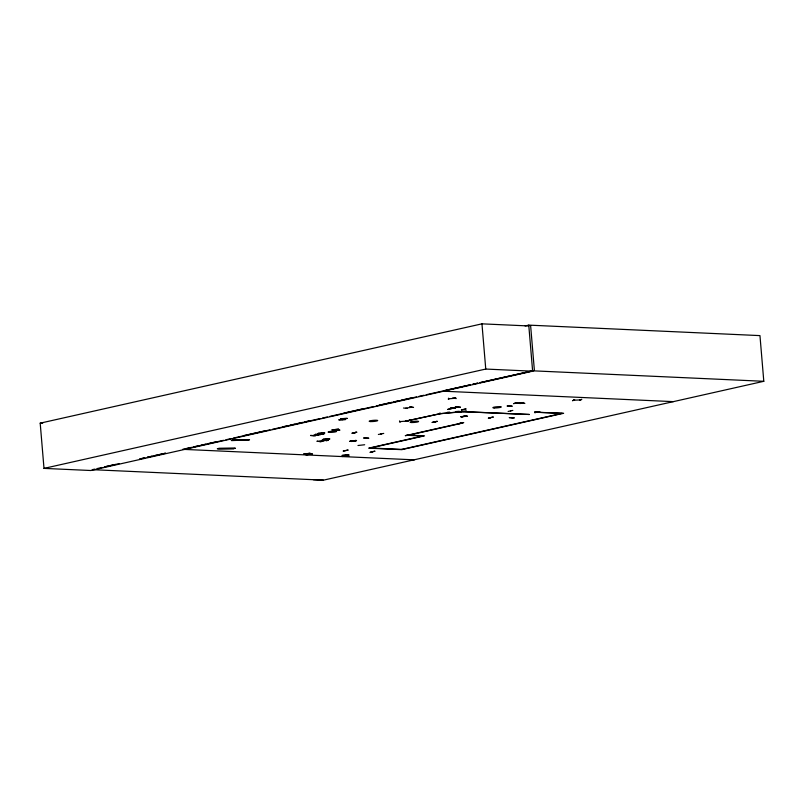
<?xml version="1.0" encoding="UTF-8"?>
<svg xmlns="http://www.w3.org/2000/svg" width="804" height="804" viewBox="0 0 804 804"><rect width="100%" height="100%" fill="white"/><g stroke="black" fill="none" stroke-linecap="round" stroke-linejoin="round"><path stroke-width="1.21" d="M328.454 440.009L321.67 440.421L328.434 439.919M349.81 441.265L356.554 440.502L349.871 441.245M303.611 454.049L310.213 453.265L303.741 454.099M350.906 440.883L355.971 441.004L351.046 440.873M512.007 406.211L507.053 406.01L512.118 406.131M447.838 409.347L452.702 408.311L447.979 409.367M310.515 435.446L315.49 435.667M315.268 435.768L310.565 435.497M450.401 408.07L455.365 408.301M455.154 408.392L450.451 408.13M509.344 417.608L514.339 417.889L509.394 417.658M343.177 451.054L348.192 450.029L343.459 451.084M356.614 432.23L351.881 433.286L356.815 432.19M378.372 434.472L383.739 433.406M405.367 421.246L410.382 420.211L405.568 421.216M436.602 421.386L437.245 421.396M461.657 416.874L466.37 415.839M466.169 415.859L461.456 416.884M327.308 439.547L322.856 440.622L327.55 439.507M317.238 441.195L321.198 441.677L317.007 441.245M403.497 408.01L407.316 408.432M516.902 402.553L513.575 403.688L517.123 402.553M574.579 399.628L572.82 400.623M317.861 435.075L319.821 433.949L318.143 435.024M399.498 421.185L400.01 421.989M448.732 399.196L448.552 398.292L448.441 399.266M217.301 448.803L234.064 448.652L217.653 448.682M231.421 440.491L248.245 440.15L231.401 440.512M234.858 448.401L235.391 448.21L218.658 448.351M249.552 439.758L232.959 439.969M323.871 433.999L317.057 434.512L323.881 433.949M320.394 434.25L321.268 433.276M463.928 416.331L464.541 416.462M325.962 440.089L325.258 440.17M326.344 439.185L325.037 440.11M342.223 419.648L343.8 418.653M342.434 419.547L344.112 418.623M319.741 434.542L319.108 434.532M354.061 432.823L354.906 432.813M354.242 433.245L355.87 432.19M321.489 433.346L320.736 434.15M399.779 421.135L399.97 422.04M572.518 400.724L574.558 399.678M581.453 399.397L579.493 400.402M345.278 455.345L345.388 456.149M319.268 441.436L324.705 440.471M317.771 434.582L313.339 435.507M452.893 408.221L457.717 407.196M405.548 408.201L411.507 407.266M511.826 417.748L512.429 417.678M537.082 412.13L536.992 412.1M312.967 435.587L317.67 434.542M353.448 440.974L352.835 440.954L353.871 440.944M455.466 398.231L448.833 398.794M400.04 421.608L406.744 421.065M335.157 429.637L336.353 430.452L336.203 429.698M336.243 430.371L336.564 429.758M352.675 440.994L353.499 441.044M351.177 441.476L355.639 440.411M355.569 440.461L351.388 441.496M306.837 453.707L309.158 454.29M426.291 394.714L442.16 391.146L673.36 401.638L763.8 381.297L759.961 335.61L528.761 325.117L532.63 371.187L90.872 470.511L43.999 468.39L40.2 423.165L481.958 323.841L528.841 325.962M525.102 325.942L528.761 325.117M43.999 468.39L485.757 369.056L532.63 371.187M94.701 469.124L92.259 469.667L323.459 480.159L673.36 401.638M97.153 468.571L102.038 467.476M104.48 466.923L119.153 463.627M139.926 458.953L144.81 457.858M186.367 448.511L191.251 447.416M193.694 446.863L198.578 445.768M201.02 445.215L205.904 444.12M208.347 443.567L215.673 441.919M243.763 435.607L265.752 430.663M282.847 426.813L287.731 425.718M290.174 425.165L295.058 424.07M297.5 423.527L302.394 422.422M304.837 421.879L309.721 420.773M343.911 413.085L362.232 408.965M379.337 405.126L384.222 404.03M386.664 403.477L391.548 402.382M393.99 401.829L398.874 400.734M401.317 400.181L412.311 397.709M183.242 449.356L223.542 440.301M225.984 439.748L230.879 438.652M233.321 438.1L269.953 429.859M272.395 429.316L320.032 418.603M322.474 418.06L327.359 416.954M329.801 416.412L373.77 406.522M376.212 405.97L416.512 396.915M418.954 396.362L423.849 395.266M470.27 384.825L443.386 390.865L470.33 384.825M480.048 382.624L532.6 370.805L763.8 381.297M320.505 434.592L315.52 434.341M320.243 434.662L315.329 434.371M439.205 413.638L440.089 412.944L440.17 413.688L407.819 420.693L440.17 413.688L462.983 411.718L529.354 414.482L463.245 411.638M324.836 440.502L319.379 441.466M408.945 435.125L462.099 423.175L460.471 423.145M422.663 435.999L368.584 448.16L401.709 449.657L563.644 413.246L536.228 412.251L562.73 413.457M370.463 447.999L424.542 435.838L407.98 435.085M401.658 449.406L561.765 413.417M104.319 466.913L115.344 464.441M139.836 458.953L144.73 457.848M152.087 456.2L147.182 457.305L165.594 453.185L154.529 455.657M480.129 382.624L534.389 370.463L530.62 325.62M461.416 409.97L466.139 408.904L461.416 409.98M437.024 421.356L432.271 422.381M432.14 422.472L437.255 421.417M512.841 410.412L508.108 411.467M510.811 410.985L510.47 410.965M405.286 435.617L410.271 434.642L405.528 435.708M463.727 422.582L458.742 423.678L463.486 422.623M493.324 417.085L488.309 418.15L493.073 416.995M534.841 411.889L539.806 412.161L534.871 411.919M539.715 411.588L534.71 412.673L539.514 411.568M370.332 452.29L374.835 451.175M370.061 452.29L374.805 451.235M519.786 403.156L524.871 403.357L519.917 403.116M363.78 437.989L368.604 438.17M363.78 438.009L368.734 438.24M323.218 440.16L327.127 440.632L322.997 440.19M515.505 403.166L521.545 403.075M305.942 454.702L312.525 453.948L306.063 454.833M434.924 421.989L434.19 421.899L435.145 421.939M490.601 417.638L490.058 417.628L490.772 417.598M380.664 433.929L381.578 433.969M380.543 433.969L381.488 434.009M407.708 435.145L407.075 435.175M364.664 444.753L357.981 445.506M333.137 430.793L339.941 430.12L333.137 430.703M579.895 399.92L580.458 399.9M408.141 420.723L408.01 420.773M381.408 434.019L380.945 433.999M448.602 398.382L448.411 399.317M452.612 398.01L454.742 397.859M455.446 397.789L456.009 398.663L455.506 397.729M447.295 412.321L449.697 412.12M455.697 411.598L459.295 411.286M459.687 411.849L466.521 411.166L440.17 413.688M460.682 416.763L467.526 416.181L460.662 416.623M406.945 421.396L407.065 420.502L407.286 421.457M342.162 456.441L349.016 455.908L342.172 456.481M574.076 400.161L574.538 400.141M581.805 399.347L579.774 400.432M580.387 399.91L573.885 400.211M335.258 429.728L336.665 430.391L336.434 429.668M345.519 455.225L345.72 456.039M515.605 403.166L521.595 403.065M232.698 440.049L249.25 439.838M218.527 448.531L234.868 448.381M313.339 479.717L323.459 480.159M423.628 436.039L407.065 435.296L461.205 423.125L460.561 423.155M40.2 423.165L42.662 423.276M369.498 447.949L402.623 449.456M182.699 449.335L414.442 459.848M434.059 421.949L435.085 421.939M371.88 451.768L372.513 451.737M409.95 406.914L413.557 407.447L409.728 406.945M406.784 420.522L406.995 421.437M338.574 429.175L331.841 429.899L338.574 429.205M481.958 323.841L485.757 369.056M338.956 419.839L345.7 419.487L338.956 419.879M318.093 433.376L324.876 432.974L318.103 433.406M323.178 439.265L329.891 438.934L323.188 439.285M340.715 418.693L347.378 418.402L340.725 418.723M523.283 402.502L519.937 403.538L523.283 402.502M477.606 383.176L472.722 384.272L477.676 383.176M348.815 454.843L341.971 455.466L348.805 454.883M460.38 407.216L455.185 406.965L460.39 407.236M329.409 432.401A4.281 0.573 -4.8 0 0 336.494 431.537A4.281 0.573 -4.8 0 0 331.127 431.296A4.281 0.573 -4.8 0 0 329.409 432.401M370.523 421.567A4.281 0.573 -4.8 0 0 377.619 420.693A4.281 0.573 -4.8 0 0 372.252 420.452A4.281 0.573 -4.8 0 0 370.523 421.567M494.138 407.96A4.281 0.573 -4.8 0 0 501.234 407.095A4.281 0.573 -4.8 0 0 495.867 406.854A4.281 0.573 -4.8 0 0 494.138 407.96M411.417 422.522A4.281 0.573 -4.8 0 0 418.512 421.648A4.281 0.573 -4.8 0 0 413.145 421.407A4.281 0.573 -4.8 0 0 411.417 422.522"/></g></svg>
